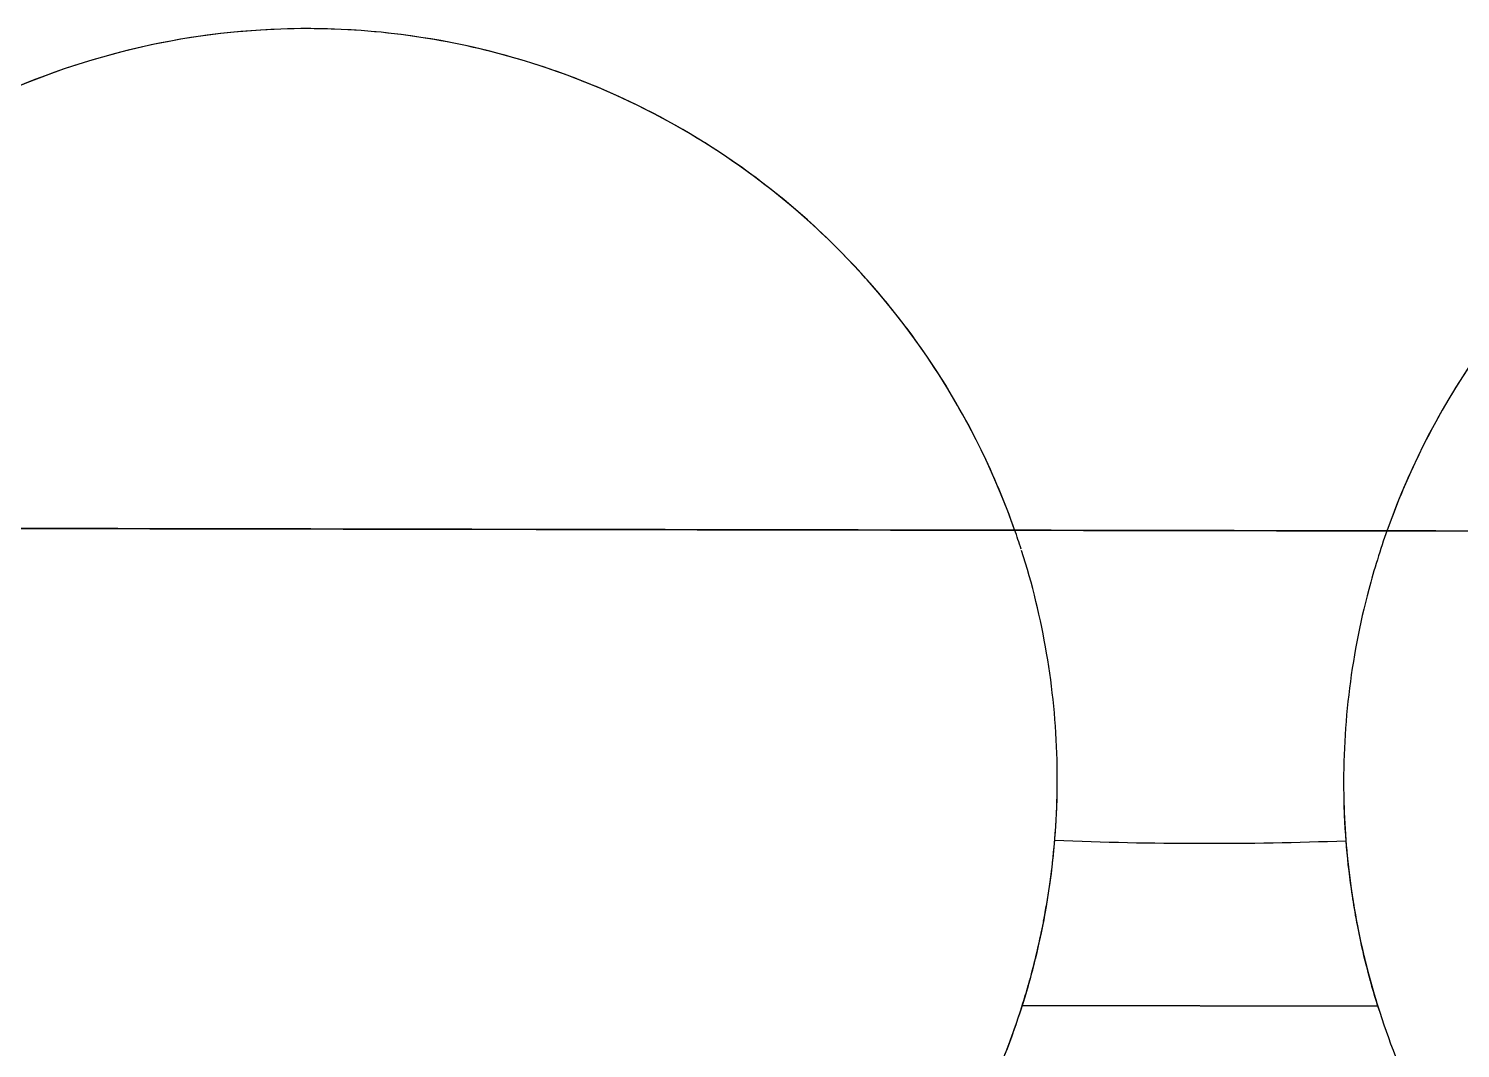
# Model space of a CAD drawing. Header units: metres. Extents: x -354 to -91, y 3 to 562.
# Drawn here: x -271.578 to -270.434, y 508.327 to 509.142 of the extents above; entities that cross this region are included whole.
import ezdxf

# ---------------------------------------------------------------- set-up
doc = ezdxf.new("R2010")
doc.units = ezdxf.units.M
doc.layers.add('A-GENM', color=7, linetype='Continuous', lineweight=25)

# ---------------------------------------------------------------- blocks, each defined once
blk = doc.blocks.new('Foundations-Piles - Px-1200-66435323-DRG-2873034 - CONSTRUCTION SEQUENCE STAGE A8')
at = {"layer": 'A-GENM', "color": 9, "true_color": 0xbebebe}
for start, end in [(16.3636, 49.0909), (24.5455, 49.0909), (0, 24.5455), (8.1818, 16.3636), (0, 8.1818), (338.8737, 0), (351.8182, 0), (304.287, 351.8182), (327.2727, 338.8327), (319.0909, 327.2727), (310.9091, 319.0909), (304.287, 310.9091), (302.7273, 304.287), (302.7273, 304.287), (294.5455, 302.6112), (294.5455, 302.6112), (286.3636, 294.5455), (286.3636, 294.5455), (278.1818, 286.3636), (279.0255, 286.3636), (261.8182, 268.9206), (261.8182, 270), (270, 278.1818), (276.6504, 279.0255), (268.9206, 270), (270, 271.4124), (271.4124, 276.6504)]:
    blk.add_arc((0, 0), 0.6, start, end, dxfattribs=at)
blk = doc.blocks.new('Foundations-Piles - Px-1200-66435333-DRG-2873034 - CONSTRUCTION SEQUENCE STAGE A8')
at = {"layer": 'A-GENM', "color": 9, "true_color": 0xbebebe}
for start, end in [(90, 98.1818), (90, 98.1818), (85.2606, 90), (85.2606, 90), (21.6127, 85.2606), (81.8182, 85.2606), (98.1818, 106.3636), (98.1818, 106.3636), (65.4545, 81.8182), (106.3636, 114.5455), (106.3636, 113.0342), (113.0342, 115.0723), (114.5455, 122.7273), (115.0723, 122.7273), (122.7273, 130.9091), (122.7273, 130.9091)]:
    blk.add_arc((0, 0), 0.6, start, end, dxfattribs=at)
blk = doc.blocks.new('Shotcrete Adaptive v1 - 1200 Dia Pile _ 1_4289 Spacing-66571881-DRG-2873034 - CONSTRUCTION SEQUENCE STAGE A8')
at = {"layer": 'A-GENM', "color": 9, "true_color": 0xbebebe}
for p, q in [((-0.1421, 0.18), (0.1421, 0.18)), ((0.1421, 0.18), (-0.1421, 0.18))]:
    blk.add_line(p, q, dxfattribs=at)
for centre, radius, start, end in [((-0.7144, 0), 0.6, 11.0097, 17.4576), ((-0.7144, 0), 0.6, 11.0097, 17.4576), ((0.7145, 0), 0.6, 162.5424, 164.1427), ((0.7145, 0), 0.6, 162.5424, 164.1427), ((0.7145, 0), 0.6, 164.1427, 164.65), ((0.7145, 0), 0.6, 164.1427, 164.65), ((0.7145, 0), 0.6, 165.2066, 166.6276), ((0.7145, 0), 0.6, 165.2066, 166.6276), ((0.7145, 0), 0.6, 166.6276, 168.9903), ((0.7145, 0), 0.6, 166.6276, 168.9903), ((-0.7144, 0), 0.6, 10.2887, 11.0097), ((-0.7144, 0), 0.6, 10.2887, 11.0097), ((-0.7144, 0), 0.6, 8.2552, 10.2887), ((-0.7144, 0), 0.6, 8.2552, 10.2887), ((0.7145, 0), 0.6, 169.2025, 171.8721), ((0.7145, 0), 0.6, 169.2025, 171.8721), ((-0.7144, 0), 0.6, 4.5618, 8.2552), ((-0.7144, 0), 0.6, 4.5618, 8.2552), ((0.7145, 0), 0.6, 171.8721, 173.3939), ((0.7145, 0), 0.6, 171.8721, 173.3939), ((0.7145, 0), 0.6, 174.2409, 175.4382), ((0.7145, 0), 0.6, 174.2409, 175.4382), ((0.7145, 0), 0.6, 173.5966, 174.2409), ((0.7145, 0), 0.6, 173.5966, 174.2409), ((0, -2.92), 2.97, 90, 92.2452), ((0, -2.92), 2.97, 90, 92.2452), ((0, -2.92), 2.97, 87.7548, 90), ((0, -2.92), 2.97, 87.7548, 90)]:
    blk.add_arc(centre, radius, start, end, dxfattribs=at)
blk = doc.blocks.new('StitchPour_RS39B_01 - StitchPour_RS39B_01-60507265-DRG-2873034 - CONSTRUCTION SEQUENCE STAGE A8')
at = {"layer": 'A-GENM', "color": 253, "true_color": 0xa3a3a3}
blk.add_open_spline([(96.5715, 41.1022), (96.5885, 41.038), (96.7455, 40.4429), (97.0426, 39.3168), (97.4629, 37.724), (97.8832, 36.1312), (98.1634, 35.0693), (98.3035, 34.5384)], degree=3, knots=[-0.3434083, -0.3434083, -0.3434083, -0.3434083, -0.3333333, -0.25, -0.1666667, -0.0833333, 0, 0, 0, 0], dxfattribs=at)
at = {"layer": 'A-GENM', "color": 9, "true_color": 0xbebebe}
for points in [[(97.8832, 36.1312), (97.7431, 36.6621), (97.603, 37.1931), (97.4629, 37.724)], [(98.2592, 34.7063), (98.1338, 35.1813), (98.0085, 35.6562), (97.8832, 36.1312)]]:
    blk.add_open_spline(points, degree=3, dxfattribs=at)
blk = doc.blocks.new('T2DPAA-T2D-C3S-RS-M3D-100334_rvt-1-DRG-2873034 - CONSTRUCTION SEQUENCE STAGE A8')
at = {"layer": 'A-GENM', "color": 253, "lineweight": 25, "true_color": 0xa3a3a3}
for name, p, rotation in [('StitchPour_RS39B_01 - StitchPour_RS39B_01-60507265-DRG-2873034 - CONSTRUCTION SEQUENCE STAGE A8', (-1134.0578, 404.8616), 75.11694444444437), ('Foundations-Piles - Px-1200-66435323-DRG-2873034 - CONSTRUCTION SEQUENCE STAGE A8', (-1144.5083, 508.5424), 75.11694444444437), ('Foundations-Piles - Px-1200-66435333-DRG-2873034 - CONSTRUCTION SEQUENCE STAGE A8', (-1143.0794, 508.5399), 75.11694444444437), ('Shotcrete Adaptive v1 - 1200 Dia Pile _ 1_4289 Spacing-66571881-DRG-2873034 - CONSTRUCTION SEQUENCE STAGE A8', (-1143.7939, 508.5411), 179.8981467675506)]:
    blk.add_blockref(name, p, dxfattribs=dict(at, rotation=rotation))

msp = doc.modelspace()

# ---------------------------------------------------------------- block references
at = {"lineweight": 5}
msp.add_blockref('T2DPAA-T2D-C3S-RS-M3D-100334_rvt-1-DRG-2873034 - CONSTRUCTION SEQUENCE STAGE A8', (873.1524, 0), dxfattribs=at)

doc.saveas('drawing.dxf')
